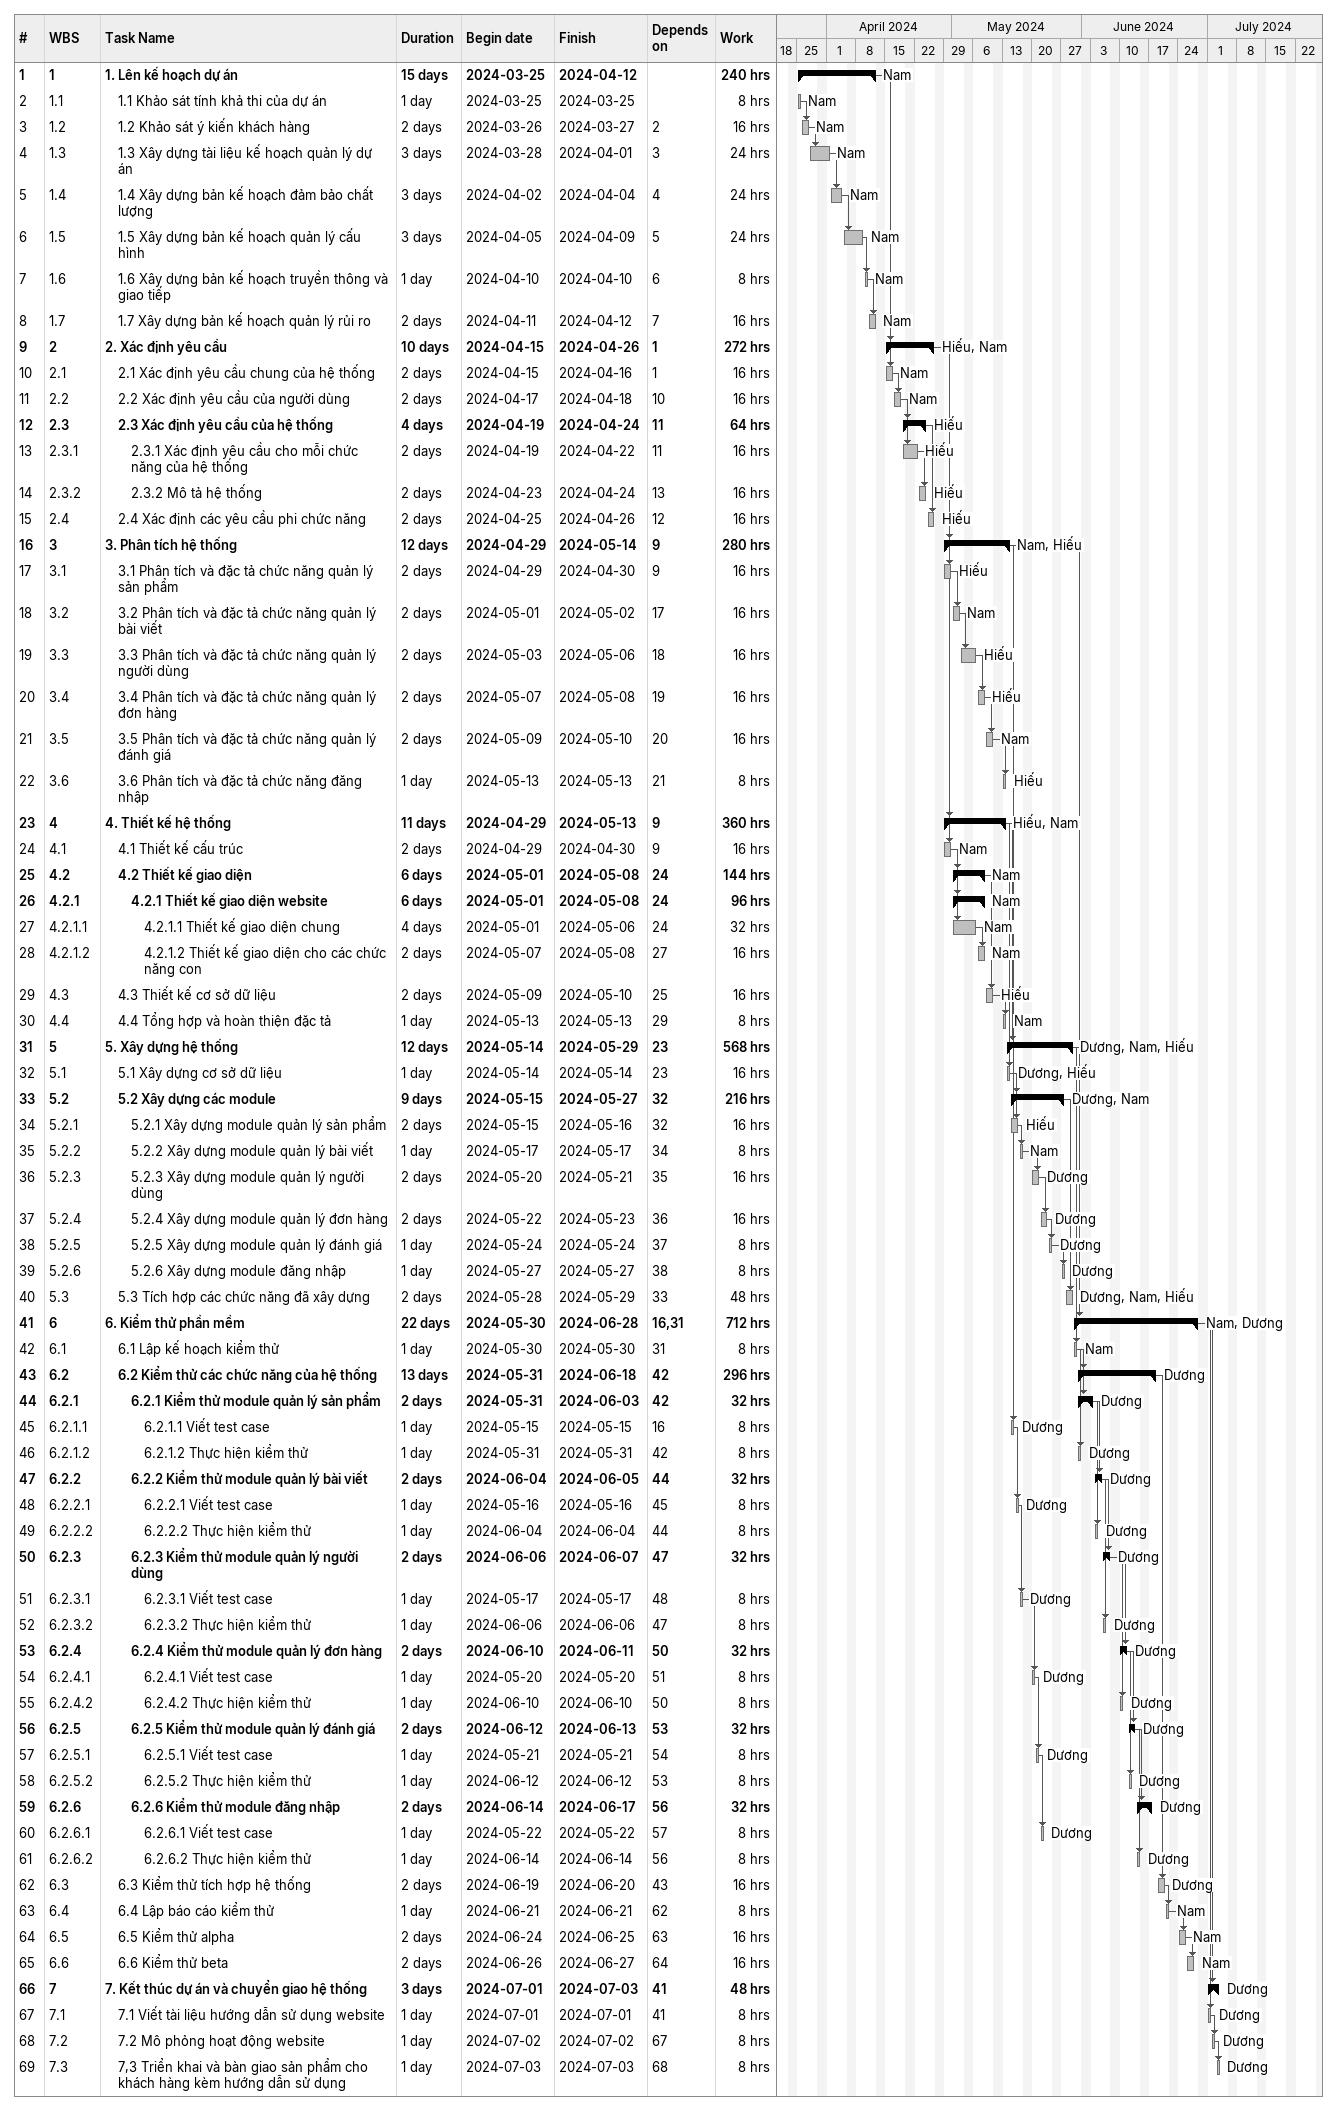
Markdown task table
| ID | WBS | Task | Duration | Start | Finish | Predecessors | Resources | Work (h) |
|---|---|---|---|---|---|---|---|---|
| 1 | 1 | **1. Lên kế hoạch dự án** | 15d | 2024-03-25 | 2024-04-12 |  | Nam | 240 |
| 2 | 1.1 | 1.1 Khảo sát tính khả thi của dự án | 1d | 2024-03-25 | 2024-03-25 |  | Nam | 8 |
| 3 | 1.2 | 1.2 Khảo sát ý kiến khách hàng | 2d | 2024-03-26 | 2024-03-27 | 2 | Nam | 16 |
| 4 | 1.3 | 1.3 Xây dựng tài liệu kế hoạch quản lý dự án | 3d | 2024-03-28 | 2024-04-01 | 3 | Nam | 24 |
| 5 | 1.4 | 1.4 Xây dựng bản kế hoạch đảm bảo chất lượng | 3d | 2024-04-02 | 2024-04-04 | 4 | Nam | 24 |
| 6 | 1.5 | 1.5 Xây dựng bản kế hoạch quản lý cấu hình | 3d | 2024-04-05 | 2024-04-09 | 5 | Nam | 24 |
| 7 | 1.6 | 1.6 Xây dựng bản kế hoạch truyền thông và giao tiếp | 1d | 2024-04-10 | 2024-04-10 | 6 | Nam | 8 |
| 8 | 1.7 | 1.7 Xây dựng bản kế hoạch quản lý rủi ro | 2d | 2024-04-11 | 2024-04-12 | 7 | Nam | 16 |
| 9 | 2 | **2. Xác định yêu cầu** | 10d | 2024-04-15 | 2024-04-26 | 1 | Hiếu, Nam | 272 |
| 10 | 2.1 | 2.1 Xác định yêu cầu chung của hệ thống | 2d | 2024-04-15 | 2024-04-16 | 1 | Nam | 16 |
| 11 | 2.2 | 2.2 Xác định yêu cầu của người dùng | 2d | 2024-04-17 | 2024-04-18 | 10 | Nam | 16 |
| 12 | 2.3 | **2.3 Xác định yêu cầu của hệ thống** | 4d | 2024-04-19 | 2024-04-24 | 11 | Hiếu | 64 |
| 13 | 2.3.1 | 2.3.1 Xác định yêu cầu cho mỗi chức năng của hệ thống | 2d | 2024-04-19 | 2024-04-22 | 11 | Hiếu | 16 |
| 14 | 2.3.2 | 2.3.2 Mô tả hệ thống | 2d | 2024-04-23 | 2024-04-24 | 13 | Hiếu | 16 |
| 15 | 2.4 | 2.4 Xác định các yêu cầu phi chức năng | 2d | 2024-04-25 | 2024-04-26 | 12 | Hiếu | 16 |
| 16 | 3 | **3. Phân tích hệ thống** | 12d | 2024-04-29 | 2024-05-14 | 9 | Nam, Hiếu | 280 |
| 17 | 3.1 | 3.1 Phân tích và đặc tả chức năng quản lý sản phẩm | 2d | 2024-04-29 | 2024-04-30 | 9 | Hiếu | 16 |
| 18 | 3.2 | 3.2 Phân tích và đặc tả chức năng quản lý bài viết | 2d | 2024-05-01 | 2024-05-02 | 17 | Nam | 16 |
| 19 | 3.3 | 3.3 Phân tích và đặc tả chức năng quản lý người dùng | 2d | 2024-05-03 | 2024-05-06 | 18 | Hiếu | 16 |
| 20 | 3.4 | 3.4 Phân tích và đặc tả chức năng quản lý đơn hàng | 2d | 2024-05-07 | 2024-05-08 | 19 | Hiếu | 16 |
| 21 | 3.5 | 3.5 Phân tích và đặc tả chức năng quản lý đánh giá | 2d | 2024-05-09 | 2024-05-10 | 20 | Nam | 16 |
| 22 | 3.6 | 3.6 Phân tích và đặc tả chức năng đăng nhập | 1d | 2024-05-13 | 2024-05-13 | 21 | Hiếu | 8 |
| 23 | 4 | **4. Thiết kế hệ thống** | 11d | 2024-04-29 | 2024-05-13 | 9 | Hiếu, Nam | 360 |
| 24 | 4.1 | 4.1 Thiết kế cấu trúc | 2d | 2024-04-29 | 2024-04-30 | 9 | Nam | 16 |
| 25 | 4.2 | **4.2 Thiết kế giao diện** | 6d | 2024-05-01 | 2024-05-08 | 24 | Nam | 144 |
| 26 | 4.2.1 | **4.2.1 Thiết kế giao diện website** | 6d | 2024-05-01 | 2024-05-08 | 24 | Nam | 96 |
| 27 | 4.2.1.1 | 4.2.1.1 Thiết kế giao diện chung | 4d | 2024-05-01 | 2024-05-06 | 24 | Nam | 32 |
| 28 | 4.2.1.2 | 4.2.1.2 Thiết kế giao diện cho các chức năng con | 2d | 2024-05-07 | 2024-05-08 | 27 | Nam | 16 |
| 29 | 4.3 | 4.3 Thiết kế cơ sở dữ liệu | 2d | 2024-05-09 | 2024-05-10 | 25 | Hiếu | 16 |
| 30 | 4.4 | 4.4 Tổng hợp và hoàn thiện đặc tả | 1d | 2024-05-13 | 2024-05-13 | 29 | Nam | 8 |
| 31 | 5 | **5. Xây dựng hệ thống** | 12d | 2024-05-14 | 2024-05-29 | 23 | Dương, Nam, Hiếu | 568 |
| 32 | 5.1 | 5.1 Xây dựng cơ sở dữ liệu | 1d | 2024-05-14 | 2024-05-14 | 23 | Dương, Hiếu | 16 |
| 33 | 5.2 | **5.2 Xây dựng các module** | 9d | 2024-05-15 | 2024-05-27 | 32 | Dương, Nam | 216 |
| 34 | 5.2.1 | 5.2.1 Xây dựng module quản lý sản phẩm | 2d | 2024-05-15 | 2024-05-16 | 32 | Hiếu | 16 |
| 35 | 5.2.2 | 5.2.2 Xây dựng module quản lý bài viết | 1d | 2024-05-17 | 2024-05-17 | 34 | Nam | 8 |
| 36 | 5.2.3 | 5.2.3 Xây dựng module quản lý người dùng | 2d | 2024-05-20 | 2024-05-21 | 35 | Dương | 16 |
| 37 | 5.2.4 | 5.2.4 Xây dựng module quản lý đơn hàng | 2d | 2024-05-22 | 2024-05-23 | 36 | Dương | 16 |
| 38 | 5.2.5 | 5.2.5 Xây dựng module quản lý đánh giá | 1d | 2024-05-24 | 2024-05-24 | 37 | Dương | 8 |
| 39 | 5.2.6 | 5.2.6 Xây dựng module đăng nhập | 1d | 2024-05-27 | 2024-05-27 | 38 | Dương | 8 |
| 40 | 5.3 | 5.3 Tích hợp các chức năng đã xây dựng | 2d | 2024-05-28 | 2024-05-29 | 33 | Dương, Nam, Hiếu | 48 |
| 41 | 6 | **6. Kiểm thử phần mềm** | 22d | 2024-05-30 | 2024-06-28 | 16, 31 | Nam, Dương | 712 |
| 42 | 6.1 | 6.1 Lập kế hoạch kiểm thử | 1d | 2024-05-30 | 2024-05-30 | 31 | Nam | 8 |
| 43 | 6.2 | **6.2 Kiểm thử các chức năng của hệ thống** | 13d | 2024-05-31 | 2024-06-18 | 42 | Dương | 296 |
| 44 | 6.2.1 | **6.2.1 Kiểm thử module quản lý sản phẩm** | 2d | 2024-05-31 | 2024-06-03 | 42 | Dương | 32 |
| 45 | 6.2.1.1 | 6.2.1.1 Viết test case | 1d | 2024-05-15 | 2024-05-15 | 16 | Dương | 8 |
| 46 | 6.2.1.2 | 6.2.1.2 Thực hiện kiểm thử | 1d | 2024-05-31 | 2024-05-31 | 42 | Dương | 8 |
| 47 | 6.2.2 | **6.2.2 Kiểm thử module quản lý bài viết** | 2d | 2024-06-04 | 2024-06-05 | 44 | Dương | 32 |
| 48 | 6.2.2.1 | 6.2.2.1 Viết test case | 1d | 2024-05-16 | 2024-05-16 | 45 | Dương | 8 |
| 49 | 6.2.2.2 | 6.2.2.2 Thực hiện kiểm thử | 1d | 2024-06-04 | 2024-06-04 | 44 | Dương | 8 |
| 50 | 6.2.3 | **6.2.3 Kiểm thử module quản lý người dùng** | 2d | 2024-06-06 | 2024-06-07 | 47 | Dương | 32 |
| 51 | 6.2.3.1 | 6.2.3.1 Viết test case | 1d | 2024-05-17 | 2024-05-17 | 48 | Dương | 8 |
| 52 | 6.2.3.2 | 6.2.3.2 Thực hiện kiểm thử | 1d | 2024-06-06 | 2024-06-06 | 47 | Dương | 8 |
| 53 | 6.2.4 | **6.2.4 Kiểm thử module quản lý đơn hàng** | 2d | 2024-06-10 | 2024-06-11 | 50 | Dương | 32 |
| 54 | 6.2.4.1 | 6.2.4.1 Viết test case | 1d | 2024-05-20 | 2024-05-20 | 51 | Dương | 8 |
| 55 | 6.2.4.2 | 6.2.4.2 Thực hiện kiểm thử | 1d | 2024-06-10 | 2024-06-10 | 50 | Dương | 8 |
| 56 | 6.2.5 | **6.2.5 Kiểm thử module quản lý đánh giá** | 2d | 2024-06-12 | 2024-06-13 | 53 | Dương | 32 |
| 57 | 6.2.5.1 | 6.2.5.1 Viết test case | 1d | 2024-05-21 | 2024-05-21 | 54 | Dương | 8 |
| 58 | 6.2.5.2 | 6.2.5.2 Thực hiện kiểm thử | 1d | 2024-06-12 | 2024-06-12 | 53 | Dương | 8 |
| 59 | 6.2.6 | **6.2.6 Kiểm thử module đăng nhập** | 2d | 2024-06-14 | 2024-06-17 | 56 | Dương | 32 |
| 60 | 6.2.6.1 | 6.2.6.1 Viết test case | 1d | 2024-05-22 | 2024-05-22 | 57 | Dương | 8 |
| 61 | 6.2.6.2 | 6.2.6.2 Thực hiện kiểm thử | 1d | 2024-06-14 | 2024-06-14 | 56 | Dương | 8 |
| 62 | 6.3 | 6.3 Kiểm thử tích hợp hệ thống | 2d | 2024-06-19 | 2024-06-20 | 43 | Dương | 16 |
| 63 | 6.4 | 6.4 Lập báo cáo kiểm thử | 1d | 2024-06-21 | 2024-06-21 | 62 | Nam | 8 |
| 64 | 6.5 | 6.5 Kiểm thử alpha | 2d | 2024-06-24 | 2024-06-25 | 63 | Nam | 16 |
| 65 | 6.6 | 6.6 Kiểm thử beta | 2d | 2024-06-26 | 2024-06-27 | 64 | Nam | 16 |
| 66 | 7 | **7. Kết thúc dự án và chuyển giao hệ thống** | 3d | 2024-07-01 | 2024-07-03 | 41 | Dương | 48 |
| 67 | 7.1 | 7.1 Viết tài liệu hướng dẫn sử dụng website | 1d | 2024-07-01 | 2024-07-01 | 41 | Dương | 8 |
| 68 | 7.2 | 7.2 Mô phỏng hoạt động website | 1d | 2024-07-02 | 2024-07-02 | 67 | Dương | 8 |
| 69 | 7.3 | 7,3 Triển khai và bàn giao sản phẩm cho khách hàng kèm hướng dẫn sử dụng | 1d | 2024-07-03 | 2024-07-03 | 68 | Dương | 8 |
